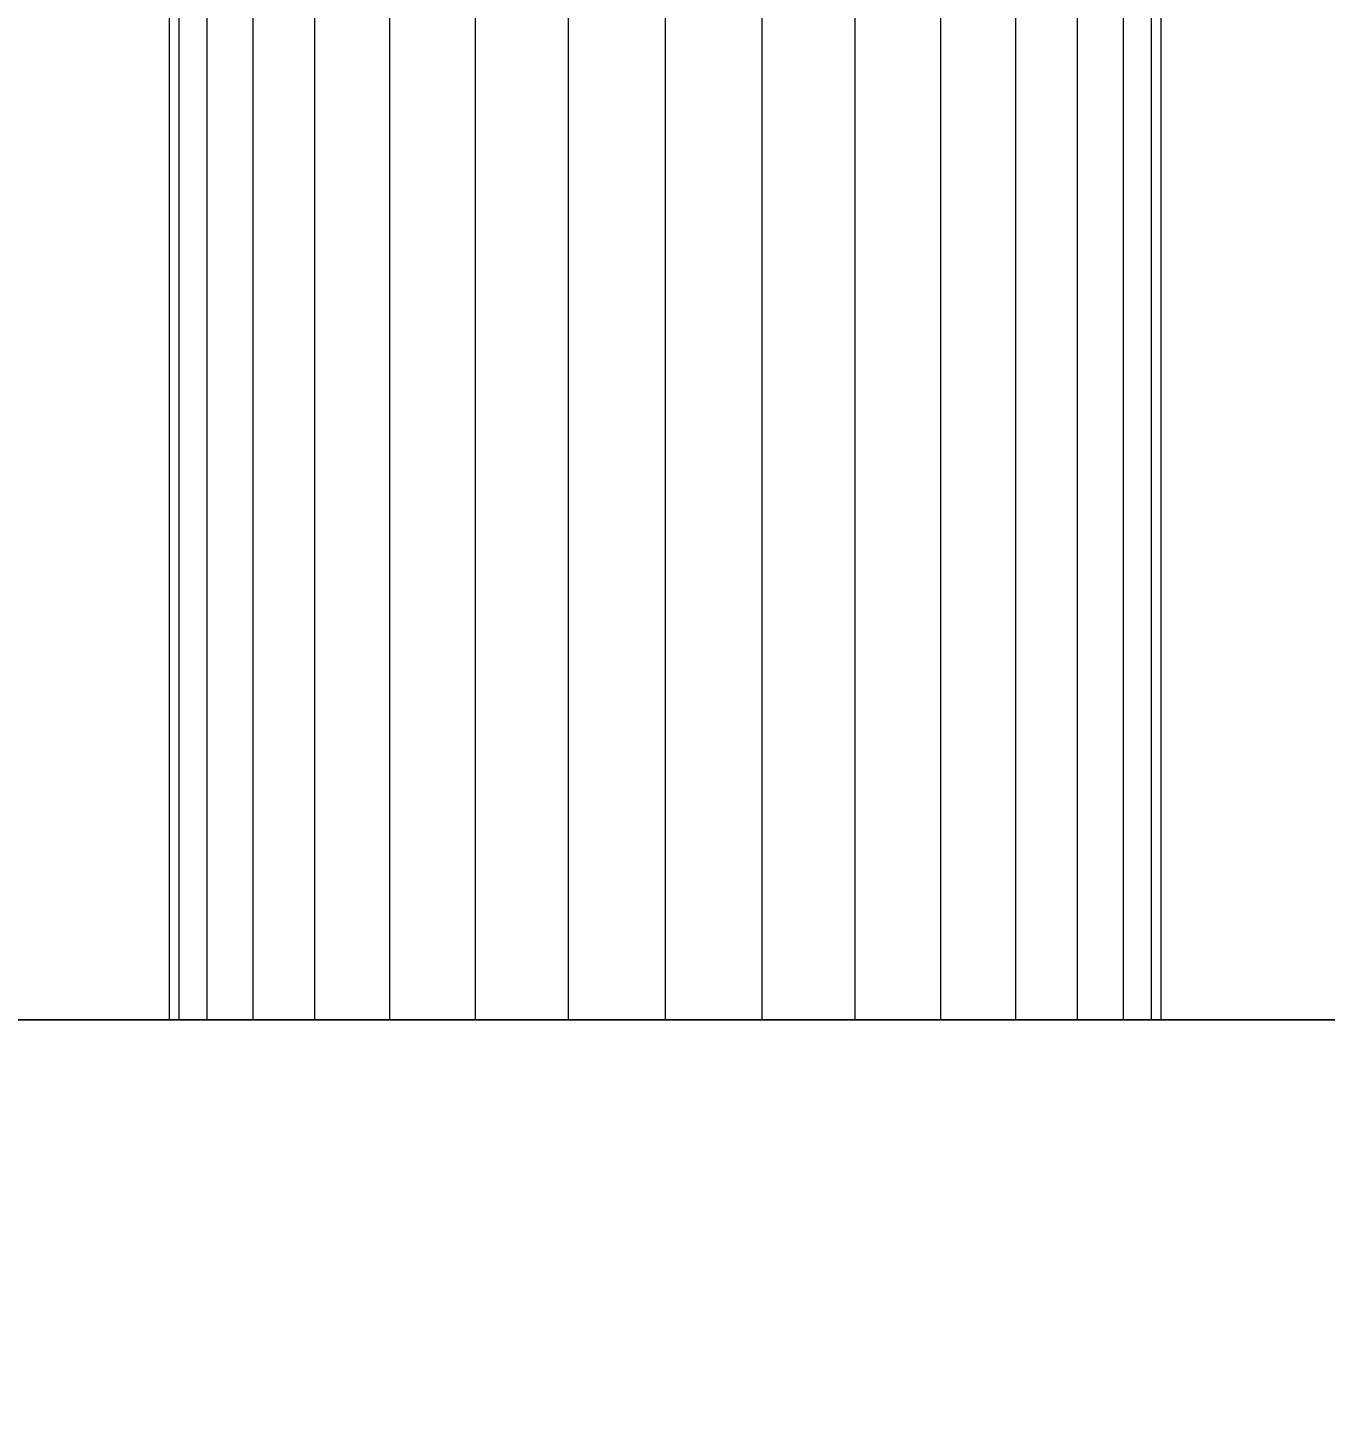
# Model space of a CAD drawing. Header units: millimetres. Extents: x -21672 to 8019, y 3751 to 17279.
# Drawn here: x -13165 to -13113.2, y 14411.1 to 14466.3 of the extents above; entities that cross this region are included whole.
import ezdxf

# ---------------------------------------------------------------- set-up
doc = ezdxf.new("R2010")
doc.units = ezdxf.units.MM
for name, color, linetype, lineweight in [('A-ANNO-DIMS', 211, 'Continuous', 9), ('A-ANNO-DIMS-50', 211, 'Continuous', 9), ('A-GENM', 13, 'Continuous', 18)]:
    doc.layers.add(name, color=color, linetype=linetype, lineweight=lineweight)
doc.styles.add('Arial', font='arial.ttf', dxfattribs={"height": 125})
doc.dimstyles.new('Diagonal_-_2_5mm_Arial', dxfattribs={"dimscale": 304.8, "dimtxt": 127.532425, "dimasz": 0.492126, "dimexe": 0.393701, "dimexo": 0.246063, "dimgap": 0.287073, "dimtad": 1, "dimdec": 0, "dimzin": 0, "dimdsep": 46, "dimtxsty": 'Arial', "dimblk1": 'OBLIQUE', "dimblk2": 'OBLIQUE', "dimsah": 1, "dimcen": 0.09, "dimdle": 0.393701, "dimazin": 0, "dimtfac": 1, "dimtdec": 4, "dimtix": 1, "dimtmove": 0, "dimatfit": 3, "dimfxl": 1, "dimtvp": 1, "dimtolj": 1, "dimtzin": 0, "dimarcsym": 2})

# ---------------------------------------------------------------- blocks, each defined once
blk = doc.blocks.new('Nevera de autoservicio single - Nevera de autoservicio single-466915-Level 2')
at = {"layer": 'A-GENM'}
for p, q in [((454.753, 1307.979), (454.753, -1108.896)), ((454.753, -1108.896), (454.753, 1307.979)), ((454.753, -1108.896), (454.753, 1307.979)), ((454.753, -1108.896), (454.753, 1307.979)), ((454.753, -1028.381), (454.753, 977.961)), ((454.753, -462.489), (454.753, -411.045)), ((454.753, -442.704), (255.92, -442.704)), ((454.753, -442.704), (255.92, -442.704)), ((454.753, -442.704), (255.92, -442.704)), ((454.753, -442.704), (255.92, -442.704)), ((454.753, -442.704), (255.92, -442.704)), ((454.753, -442.704), (255.92, -442.704)), ((454.753, -442.704), (255.92, -442.704)), ((454.753, -442.704), (255.92, -442.704)), ((454.753, -442.704), (255.92, -442.704)), ((454.753, -442.704), (255.92, -442.704)), ((454.753, -442.704), (255.92, -442.704)), ((454.753, -442.704), (255.92, -442.704)), ((454.753, -443.052), (454.753, -442.704)), ((454.753, -442.704), (454.753, -443.083)), ((454.753, -443.083), (454.753, -442.704)), ((454.753, -442.704), (454.753, -443.083)), ((454.753, -443.083), (454.753, -442.704)), ((454.753, -442.704), (454.753, -443.083)), ((454.753, -443.083), (454.753, -442.704)), ((454.753, -442.704), (454.753, -443.083)), ((454.753, -443.083), (454.753, -442.704)), ((454.753, -442.704), (454.753, -443.083)), ((454.753, -442.893), (454.753, -442.704)), ((454.753, -442.704), (454.753, -443.083)), ((454.753, -443.083), (454.753, -442.704)), ((454.753, -442.704), (454.753, -443.052)), ((454.753, -442.893), (454.753, -442.704)), ((454.753, -443.083), (454.753, -442.704)), ((454.753, -443.083), (454.753, -442.704)), ((454.753, -443.083), (454.753, -442.704)), ((454.753, -442.704), (454.753, -443.083)), ((454.753, -442.704), (454.753, -443.083)), ((454.753, -443.083), (454.753, -442.704)), ((454.753, -442.704), (454.753, -443.083)), ((454.753, -443.083), (454.753, -442.704)), ((454.753, -442.704), (454.753, -443.083)), ((454.753, -443.083), (255.92, -443.083)), ((454.753, -443.083), (255.92, -443.083)), ((454.753, -443.083), (255.92, -443.083)), ((454.753, -443.083), (255.92, -443.083)), ((454.753, -443.083), (255.92, -443.083)), ((454.753, -443.083), (255.92, -443.083)), ((454.753, -443.083), (255.92, -443.083)), ((454.753, -443.083), (255.92, -443.083)), ((454.753, -443.083), (255.92, -443.083)), ((454.753, -443.083), (255.92, -443.083)), ((454.753, -443.083), (255.92, -443.083)), ((454.753, -443.083), (255.92, -443.083)), ((454.753, -443.083), (255.92, -443.083)), ((454.753, -443.083), (255.92, -443.083)), ((454.753, -443.083), (255.92, -443.083)), ((454.753, -443.083), (255.92, -443.083)), ((454.753, -443.083), (255.92, -443.083)), ((454.753, -443.083), (255.92, -443.083)), ((454.753, -443.083), (255.92, -443.083)), ((454.753, -443.083), (255.92, -443.083)), ((454.753, -443.083), (255.92, -443.083)), ((454.753, -443.083), (255.92, -443.083)), ((454.753, -443.083), (255.92, -443.083)), ((454.753, -443.083), (255.92, -443.083)), ((454.753, -442.893), (454.753, -443.083)), ((454.753, -443.083), (454.753, -442.893)), ((454.753, -443.083), (454.753, -443.052)), ((454.753, -443.052), (454.753, -443.083)), ((454.753, -444.209), (454.753, -443.083)), ((454.753, -443.083), (454.753, -444.209)), ((454.753, -444.209), (454.753, -443.083)), ((454.753, -443.083), (454.753, -444.209)), ((454.753, -444.209), (454.753, -443.083)), ((454.753, -443.083), (454.753, -444.209)), ((454.753, -444.209), (454.753, -443.083)), ((454.753, -443.083), (454.753, -444.209)), ((454.753, -444.209), (454.753, -443.083)), ((454.753, -443.083), (454.753, -444.209)), ((454.753, -444.209), (454.753, -443.083)), ((454.753, -443.083), (454.753, -444.209)), ((454.753, -444.209), (454.753, -443.083)), ((454.753, -444.209), (454.753, -443.083)), ((454.753, -444.209), (454.753, -443.083)), ((454.753, -444.209), (454.753, -443.083)), ((454.753, -444.209), (454.753, -443.083)), ((454.753, -444.209), (454.753, -443.083)), ((454.753, -444.209), (454.753, -443.083)), ((454.753, -444.209), (454.753, -443.083)), ((454.753, -444.209), (454.753, -443.083)), ((454.753, -444.209), (454.753, -443.083)), ((454.753, -444.209), (454.753, -443.083)), ((454.753, -444.209), (454.753, -443.083)), ((454.753, -444.209), (255.92, -444.209)), ((454.753, -444.209), (255.92, -444.209)), ((454.753, -444.209), (255.92, -444.209)), ((454.753, -444.209), (255.92, -444.209)), ((454.753, -444.209), (255.92, -444.209)), ((454.753, -444.209), (255.92, -444.209)), ((454.753, -444.209), (255.92, -444.209)), ((454.753, -444.209), (255.92, -444.209)), ((454.753, -444.209), (255.92, -444.209)), ((454.753, -444.209), (255.92, -444.209)), ((454.753, -444.209), (255.92, -444.209)), ((454.753, -444.209), (255.92, -444.209)), ((454.753, -444.209), (255.92, -444.209)), ((454.753, -444.209), (255.92, -444.209)), ((454.753, -444.209), (255.92, -444.209)), ((454.753, -444.209), (255.92, -444.209)), ((454.753, -444.209), (255.92, -444.209)), ((454.753, -444.209), (255.92, -444.209)), ((454.753, -444.209), (255.92, -444.209)), ((454.753, -444.209), (255.92, -444.209)), ((454.753, -444.209), (255.92, -444.209)), ((454.753, -444.209), (255.92, -444.209)), ((454.753, -444.209), (255.92, -444.209)), ((454.753, -444.209), (255.92, -444.209)), ((454.753, -446.038), (454.753, -444.209)), ((454.753, -444.209), (454.753, -446.038)), ((454.753, -446.038), (454.753, -444.209)), ((454.753, -444.209), (454.753, -446.038)), ((454.753, -446.038), (454.753, -444.209)), ((454.753, -444.209), (454.753, -446.038)), ((454.753, -446.038), (454.753, -444.209)), ((454.753, -444.209), (454.753, -446.038)), ((454.753, -446.038), (454.753, -444.209)), ((454.753, -444.209), (454.753, -446.038)), ((454.753, -446.038), (454.753, -444.209)), ((454.753, -444.209), (454.753, -446.038)), ((454.753, -446.038), (454.753, -444.209)), ((454.753, -446.038), (454.753, -444.209)), ((454.753, -446.038), (454.753, -444.209)), ((454.753, -446.038), (454.753, -444.209)), ((454.753, -446.038), (454.753, -444.209)), ((454.753, -446.038), (454.753, -444.209)), ((454.753, -446.038), (454.753, -444.209)), ((454.753, -446.038), (454.753, -444.209)), ((454.753, -446.038), (454.753, -444.209)), ((454.753, -446.038), (454.753, -444.209)), ((454.753, -446.038), (454.753, -444.209)), ((454.753, -446.038), (454.753, -444.209)), ((454.753, -446.038), (255.92, -446.038)), ((454.753, -446.038), (255.92, -446.038)), ((454.753, -446.038), (255.92, -446.038)), ((454.753, -446.038), (255.92, -446.038)), ((454.753, -446.038), (255.92, -446.038)), ((454.753, -446.038), (255.92, -446.038)), ((454.753, -446.038), (255.92, -446.038)), ((454.753, -446.038), (255.92, -446.038)), ((454.753, -446.038), (255.92, -446.038)), ((454.753, -446.038), (255.92, -446.038)), ((454.753, -446.038), (255.92, -446.038)), ((454.753, -446.038), (255.92, -446.038)), ((454.753, -446.038), (255.92, -446.038)), ((454.753, -446.038), (255.92, -446.038)), ((454.753, -446.038), (255.92, -446.038)), ((454.753, -446.038), (255.92, -446.038)), ((454.753, -446.038), (255.92, -446.038)), ((454.753, -446.038), (255.92, -446.038)), ((454.753, -446.038), (255.92, -446.038)), ((454.753, -446.038), (255.92, -446.038)), ((454.753, -446.038), (255.92, -446.038)), ((454.753, -446.038), (255.92, -446.038)), ((454.753, -446.038), (255.92, -446.038)), ((454.753, -446.038), (255.92, -446.038)), ((454.753, -448.499), (454.753, -446.038)), ((454.753, -446.038), (454.753, -448.499)), ((454.753, -448.499), (454.753, -446.038)), ((454.753, -446.038), (454.753, -448.499)), ((454.753, -448.499), (454.753, -446.038)), ((454.753, -446.038), (454.753, -448.499)), ((454.753, -448.499), (454.753, -446.038)), ((454.753, -446.038), (454.753, -448.499)), ((454.753, -448.499), (454.753, -446.038)), ((454.753, -446.038), (454.753, -448.499)), ((454.753, -448.499), (454.753, -446.038)), ((454.753, -446.038), (454.753, -448.499)), ((454.753, -448.499), (454.753, -446.038)), ((454.753, -448.499), (454.753, -446.038)), ((454.753, -448.499), (454.753, -446.038)), ((454.753, -448.499), (454.753, -446.038)), ((454.753, -448.499), (454.753, -446.038)), ((454.753, -448.499), (454.753, -446.038)), ((454.753, -448.499), (454.753, -446.038)), ((454.753, -448.499), (454.753, -446.038)), ((454.753, -448.499), (454.753, -446.038)), ((454.753, -448.499), (454.753, -446.038)), ((454.753, -448.499), (454.753, -446.038)), ((454.753, -448.499), (454.753, -446.038)), ((454.753, -448.499), (255.92, -448.499)), ((454.753, -448.499), (255.92, -448.499)), ((454.753, -448.499), (255.92, -448.499)), ((454.753, -448.499), (255.92, -448.499)), ((454.753, -448.499), (255.92, -448.499)), ((454.753, -448.499), (255.92, -448.499)), ((454.753, -448.499), (255.92, -448.499)), ((454.753, -448.499), (255.92, -448.499)), ((454.753, -448.499), (255.92, -448.499)), ((454.753, -448.499), (255.92, -448.499)), ((454.753, -448.499), (255.92, -448.499)), ((454.753, -448.499), (255.92, -448.499)), ((454.753, -448.499), (255.92, -448.499)), ((454.753, -448.499), (255.92, -448.499)), ((454.753, -448.499), (255.92, -448.499)), ((454.753, -448.499), (255.92, -448.499)), ((454.753, -448.499), (255.92, -448.499)), ((454.753, -448.499), (255.92, -448.499)), ((454.753, -448.499), (255.92, -448.499)), ((454.753, -448.499), (255.92, -448.499)), ((454.753, -448.499), (255.92, -448.499)), ((454.753, -448.499), (255.92, -448.499)), ((454.753, -448.499), (255.92, -448.499)), ((454.753, -448.499), (255.92, -448.499)), ((454.753, -451.497), (454.753, -448.499)), ((454.753, -448.499), (454.753, -451.497)), ((454.753, -451.497), (454.753, -448.499)), ((454.753, -448.499), (454.753, -451.497)), ((454.753, -451.497), (454.753, -448.499)), ((454.753, -448.499), (454.753, -451.497)), ((454.753, -451.497), (454.753, -448.499)), ((454.753, -448.499), (454.753, -451.497)), ((454.753, -451.497), (454.753, -448.499)), ((454.753, -448.499), (454.753, -451.497)), ((454.753, -451.497), (454.753, -448.499)), ((454.753, -448.499), (454.753, -451.497)), ((454.753, -451.497), (454.753, -448.499)), ((454.753, -451.497), (454.753, -448.499)), ((454.753, -451.497), (454.753, -448.499)), ((454.753, -451.497), (454.753, -448.499)), ((454.753, -451.497), (454.753, -448.499)), ((454.753, -451.497), (454.753, -448.499)), ((454.753, -451.497), (454.753, -448.499)), ((454.753, -451.497), (454.753, -448.499)), ((454.753, -451.497), (454.753, -448.499)), ((454.753, -451.497), (454.753, -448.499)), ((454.753, -451.497), (454.753, -448.499)), ((454.753, -451.497), (454.753, -448.499)), ((454.753, -451.497), (255.92, -451.497)), ((454.753, -451.497), (255.92, -451.497)), ((454.753, -451.497), (255.92, -451.497)), ((454.753, -451.497), (255.92, -451.497)), ((454.753, -451.497), (255.92, -451.497)), ((454.753, -451.497), (255.92, -451.497)), ((454.753, -451.497), (255.92, -451.497)), ((454.753, -451.497), (255.92, -451.497)), ((454.753, -451.497), (255.92, -451.497)), ((454.753, -451.497), (255.92, -451.497)), ((454.753, -451.497), (255.92, -451.497)), ((454.753, -451.497), (255.92, -451.497)), ((454.753, -451.497), (255.92, -451.497)), ((454.753, -451.497), (255.92, -451.497)), ((454.753, -451.497), (255.92, -451.497)), ((454.753, -451.497), (255.92, -451.497)), ((454.753, -451.497), (255.92, -451.497)), ((454.753, -451.497), (255.92, -451.497)), ((454.753, -451.497), (255.92, -451.497)), ((454.753, -451.497), (255.92, -451.497)), ((454.753, -451.497), (255.92, -451.497)), ((454.753, -451.497), (255.92, -451.497)), ((454.753, -451.497), (255.92, -451.497)), ((454.753, -451.497), (255.92, -451.497)), ((454.753, -454.918), (454.753, -451.497)), ((454.753, -451.497), (454.753, -454.918)), ((454.753, -454.918), (454.753, -451.497)), ((454.753, -451.497), (454.753, -454.918)), ((454.753, -454.918), (454.753, -451.497)), ((454.753, -451.497), (454.753, -454.918)), ((454.753, -454.918), (454.753, -451.497)), ((454.753, -451.497), (454.753, -454.918)), ((454.753, -454.918), (454.753, -451.497)), ((454.753, -451.497), (454.753, -454.918)), ((454.753, -454.918), (454.753, -451.497)), ((454.753, -451.497), (454.753, -454.918)), ((454.753, -454.918), (454.753, -451.497)), ((454.753, -454.918), (454.753, -451.497)), ((454.753, -454.918), (454.753, -451.497)), ((454.753, -454.918), (454.753, -451.497)), ((454.753, -454.918), (454.753, -451.497)), ((454.753, -454.918), (454.753, -451.497)), ((454.753, -454.918), (454.753, -451.497)), ((454.753, -454.918), (454.753, -451.497)), ((454.753, -454.918), (454.753, -451.497)), ((454.753, -454.918), (454.753, -451.497)), ((454.753, -454.918), (454.753, -451.497)), ((454.753, -454.918), (454.753, -451.497)), ((454.753, -454.918), (255.92, -454.918)), ((454.753, -454.918), (255.92, -454.918)), ((454.753, -454.918), (255.92, -454.918)), ((454.753, -454.918), (255.92, -454.918)), ((454.753, -454.918), (255.92, -454.918)), ((454.753, -454.918), (255.92, -454.918)), ((454.753, -454.918), (255.92, -454.918)), ((454.753, -454.918), (255.92, -454.918)), ((454.753, -454.918), (255.92, -454.918)), ((454.753, -454.918), (255.92, -454.918)), ((454.753, -454.918), (255.92, -454.918)), ((454.753, -454.918), (255.92, -454.918)), ((454.753, -454.918), (255.92, -454.918)), ((454.753, -454.918), (255.92, -454.918)), ((454.753, -454.918), (255.92, -454.918)), ((454.753, -454.918), (255.92, -454.918)), ((454.753, -454.918), (255.92, -454.918)), ((454.753, -454.918), (255.92, -454.918)), ((454.753, -454.918), (255.92, -454.918)), ((454.753, -454.918), (255.92, -454.918)), ((454.753, -454.918), (255.92, -454.918)), ((454.753, -454.918), (255.92, -454.918)), ((454.753, -454.918), (255.92, -454.918)), ((454.753, -454.918), (255.92, -454.918)), ((454.753, -458.63), (454.753, -454.918)), ((454.753, -454.918), (454.753, -458.63)), ((454.753, -458.63), (454.753, -454.918)), ((454.753, -454.918), (454.753, -458.63)), ((454.753, -458.63), (454.753, -454.918)), ((454.753, -454.918), (454.753, -458.63)), ((454.753, -458.63), (454.753, -454.918)), ((454.753, -454.918), (454.753, -458.63)), ((454.753, -458.63), (454.753, -454.918)), ((454.753, -454.918), (454.753, -458.63)), ((454.753, -458.63), (454.753, -454.918)), ((454.753, -454.918), (454.753, -458.63)), ((454.753, -458.63), (454.753, -454.918)), ((454.753, -458.63), (454.753, -454.918)), ((454.753, -458.63), (454.753, -454.918)), ((454.753, -458.63), (454.753, -454.918)), ((454.753, -458.63), (454.753, -454.918)), ((454.753, -458.63), (454.753, -454.918)), ((454.753, -458.63), (454.753, -454.918)), ((454.753, -458.63), (454.753, -454.918)), ((454.753, -458.63), (454.753, -454.918)), ((454.753, -458.63), (454.753, -454.918)), ((454.753, -458.63), (454.753, -454.918)), ((454.753, -458.63), (454.753, -454.918)), ((454.753, -458.63), (255.92, -458.63)), ((454.753, -458.63), (255.92, -458.63)), ((454.753, -458.63), (255.92, -458.63)), ((454.753, -458.63), (255.92, -458.63)), ((454.753, -458.63), (255.92, -458.63)), ((454.753, -458.63), (255.92, -458.63)), ((454.753, -458.63), (255.92, -458.63)), ((454.753, -458.63), (255.92, -458.63)), ((454.753, -458.63), (255.92, -458.63)), ((454.753, -458.63), (255.92, -458.63)), ((454.753, -458.63), (255.92, -458.63)), ((454.753, -458.63), (255.92, -458.63)), ((454.753, -458.63), (255.92, -458.63)), ((454.753, -458.63), (255.92, -458.63)), ((454.753, -458.63), (255.92, -458.63)), ((454.753, -458.63), (255.92, -458.63)), ((454.753, -458.63), (255.92, -458.63)), ((454.753, -458.63), (255.92, -458.63)), ((454.753, -458.63), (255.92, -458.63)), ((454.753, -458.63), (255.92, -458.63)), ((454.753, -458.63), (255.92, -458.63)), ((454.753, -458.63), (255.92, -458.63)), ((454.753, -458.63), (255.92, -458.63)), ((454.753, -458.63), (255.92, -458.63)), ((454.753, -462.489), (454.753, -458.63)), ((454.753, -458.63), (454.753, -462.489)), ((454.753, -462.489), (454.753, -458.63)), ((454.753, -458.63), (454.753, -462.489)), ((454.753, -462.489), (454.753, -458.63)), ((454.753, -458.63), (454.753, -462.489)), ((454.753, -462.489), (454.753, -458.63)), ((454.753, -458.63), (454.753, -462.489)), ((454.753, -462.489), (454.753, -458.63)), ((454.753, -458.63), (454.753, -462.489)), ((454.753, -462.489), (454.753, -458.63)), ((454.753, -458.63), (454.753, -462.489)), ((454.753, -462.489), (454.753, -458.63)), ((454.753, -462.489), (454.753, -458.63)), ((454.753, -462.489), (454.753, -458.63)), ((454.753, -462.489), (454.753, -458.63)), ((454.753, -462.489), (454.753, -458.63)), ((454.753, -462.489), (454.753, -458.63)), ((454.753, -462.489), (454.753, -458.63)), ((454.753, -462.489), (454.753, -458.63)), ((454.753, -462.489), (454.753, -458.63)), ((454.753, -462.489), (454.753, -458.63)), ((454.753, -462.489), (454.753, -458.63)), ((454.753, -462.489), (454.753, -458.63)), ((454.753, -462.489), (255.92, -462.489)), ((454.753, -462.489), (255.92, -462.489)), ((454.753, -462.489), (255.92, -462.489)), ((454.753, -462.489), (255.92, -462.489)), ((454.753, -462.489), (255.92, -462.489)), ((454.753, -462.489), (255.92, -462.489)), ((454.753, -462.489), (255.92, -462.489)), ((454.753, -462.489), (255.92, -462.489)), ((454.753, -462.489), (255.92, -462.489)), ((454.753, -462.489), (255.92, -462.489)), ((454.753, -462.489), (255.92, -462.489)), ((454.753, -462.489), (255.92, -462.489)), ((454.753, -462.489), (255.92, -462.489)), ((454.753, -462.489), (255.92, -462.489)), ((454.753, -462.489), (255.92, -462.489)), ((454.753, -462.489), (255.92, -462.489)), ((454.753, -462.489), (255.92, -462.489)), ((454.753, -462.489), (255.92, -462.489)), ((454.753, -462.489), (255.92, -462.489)), ((454.753, -462.489), (255.92, -462.489)), ((454.753, -462.489), (255.92, -462.489)), ((454.753, -462.489), (255.92, -462.489)), ((454.753, -462.489), (255.92, -462.489)), ((454.753, -462.489), (255.92, -462.489)), ((454.753, -466.35), (454.753, -462.489)), ((454.753, -462.489), (454.753, -466.35)), ((454.753, -466.35), (454.753, -462.489)), ((454.753, -462.489), (454.753, -466.35)), ((454.753, -466.35), (454.753, -462.489)), ((454.753, -462.489), (454.753, -466.35)), ((454.753, -466.35), (454.753, -462.489)), ((454.753, -462.489), (454.753, -466.35)), ((454.753, -466.35), (454.753, -462.489)), ((454.753, -462.489), (454.753, -466.35)), ((454.753, -466.35), (454.753, -462.489)), ((454.753, -462.489), (454.753, -466.35)), ((454.753, -513.934), (454.753, -462.489)), ((454.753, -462.489), (454.753, -466.35)), ((454.753, -462.489), (454.753, -466.35)), ((454.753, -462.489), (454.753, -466.35)), ((454.753, -462.489), (454.753, -466.35)), ((454.753, -466.35), (454.753, -462.489)), ((454.753, -466.35), (454.753, -462.489)), ((454.753, -462.489), (454.753, -466.35)), ((454.753, -466.35), (454.753, -462.489)), ((454.753, -462.489), (454.753, -466.35)), ((454.753, -462.489), (454.753, -466.35)), ((454.753, -462.489), (454.753, -466.35)), ((454.753, -462.489), (454.753, -466.35)), ((454.753, -466.35), (255.92, -466.35)), ((454.753, -466.35), (255.92, -466.35)), ((454.753, -466.35), (255.92, -466.35)), ((454.753, -466.35), (255.92, -466.35)), ((454.753, -466.35), (255.92, -466.35)), ((454.753, -466.35), (255.92, -466.35)), ((454.753, -466.35), (255.92, -466.35)), ((454.753, -466.35), (255.92, -466.35)), ((454.753, -466.35), (255.92, -466.35)), ((454.753, -466.35), (255.92, -466.35)), ((454.753, -466.35), (255.92, -466.35)), ((454.753, -466.35), (255.92, -466.35)), ((454.753, -466.35), (255.92, -466.35)), ((454.753, -466.35), (255.92, -466.35)), ((454.753, -466.35), (255.92, -466.35)), ((454.753, -466.35), (255.92, -466.35)), ((454.753, -466.35), (255.92, -466.35)), ((454.753, -466.35), (255.92, -466.35)), ((454.753, -466.35), (255.92, -466.35)), ((454.753, -466.35), (255.92, -466.35)), ((454.753, -466.35), (255.92, -466.35)), ((454.753, -466.35), (255.92, -466.35)), ((454.753, -466.35), (255.92, -466.35)), ((454.753, -466.35), (255.92, -466.35)), ((454.753, -470.062), (454.753, -466.35)), ((454.753, -466.35), (454.753, -470.062)), ((454.753, -470.062), (454.753, -466.35)), ((454.753, -466.35), (454.753, -470.062)), ((454.753, -470.062), (454.753, -466.35)), ((454.753, -466.35), (454.753, -470.062)), ((454.753, -470.062), (454.753, -466.35)), ((454.753, -466.35), (454.753, -470.062)), ((454.753, -470.062), (454.753, -466.35)), ((454.753, -466.35), (454.753, -470.062)), ((454.753, -470.062), (454.753, -466.35)), ((454.753, -466.35), (454.753, -470.062)), ((454.753, -466.35), (454.753, -470.062)), ((454.753, -466.35), (454.753, -470.062)), ((454.753, -466.35), (454.753, -470.062)), ((454.753, -466.35), (454.753, -470.062)), ((454.753, -466.35), (454.753, -470.062)), ((454.753, -466.35), (454.753, -470.062)), ((454.753, -470.062), (454.753, -466.35)), ((454.753, -466.35), (454.753, -470.062)), ((454.753, -466.35), (454.753, -470.062)), ((454.753, -466.35), (454.753, -470.062)), ((454.753, -466.35), (454.753, -470.062)), ((454.753, -466.35), (454.753, -470.062)), ((454.753, -470.062), (255.92, -470.062)), ((454.753, -470.062), (255.92, -470.062)), ((454.753, -470.062), (255.92, -470.062)), ((454.753, -470.062), (255.92, -470.062)), ((454.753, -470.062), (255.92, -470.062)), ((454.753, -470.062), (255.92, -470.062)), ((454.753, -470.062), (255.92, -470.062)), ((454.753, -470.062), (255.92, -470.062)), ((454.753, -470.062), (255.92, -470.062)), ((454.753, -470.062), (255.92, -470.062)), ((454.753, -470.062), (255.92, -470.062)), ((454.753, -470.062), (255.92, -470.062)), ((454.753, -470.062), (255.92, -470.062)), ((454.753, -470.062), (255.92, -470.062)), ((454.753, -470.062), (255.92, -470.062)), ((454.753, -470.062), (255.92, -470.062)), ((454.753, -470.062), (255.92, -470.062)), ((454.753, -470.062), (255.92, -470.062)), ((454.753, -470.062), (255.92, -470.062)), ((454.753, -470.062), (255.92, -470.062)), ((454.753, -470.062), (255.92, -470.062)), ((454.753, -470.062), (255.92, -470.062)), ((454.753, -470.062), (255.92, -470.062)), ((454.753, -470.062), (255.92, -470.062)), ((454.753, -473.482), (454.753, -470.062)), ((454.753, -470.062), (454.753, -473.482)), ((454.753, -473.482), (454.753, -470.062)), ((454.753, -470.062), (454.753, -473.482)), ((454.753, -473.482), (454.753, -470.062)), ((454.753, -470.062), (454.753, -473.482)), ((454.753, -473.482), (454.753, -470.062)), ((454.753, -470.062), (454.753, -473.482)), ((454.753, -473.482), (454.753, -470.062)), ((454.753, -470.062), (454.753, -473.482)), ((454.753, -473.482), (454.753, -470.062)), ((454.753, -470.062), (454.753, -473.482)), ((454.753, -470.062), (454.753, -473.482)), ((454.753, -470.062), (454.753, -473.482)), ((454.753, -470.062), (454.753, -473.482)), ((454.753, -470.062), (454.753, -473.482)), ((454.753, -470.062), (454.753, -473.482)), ((454.753, -470.062), (454.753, -473.482)), ((454.753, -473.482), (454.753, -470.062)), ((454.753, -470.062), (454.753, -473.482)), ((454.753, -470.062), (454.753, -473.482)), ((454.753, -470.062), (454.753, -473.482)), ((454.753, -470.062), (454.753, -473.482)), ((454.753, -470.062), (454.753, -473.482)), ((454.753, -473.482), (255.92, -473.482)), ((454.753, -473.482), (255.92, -473.482)), ((454.753, -473.482), (255.92, -473.482)), ((454.753, -473.482), (255.92, -473.482)), ((454.753, -473.482), (255.92, -473.482)), ((454.753, -473.482), (255.92, -473.482)), ((454.753, -473.482), (255.92, -473.482)), ((454.753, -473.482), (255.92, -473.482)), ((454.753, -473.482), (255.92, -473.482)), ((454.753, -473.482), (255.92, -473.482)), ((454.753, -473.482), (255.92, -473.482)), ((454.753, -473.482), (255.92, -473.482)), ((454.753, -473.482), (255.92, -473.482)), ((454.753, -473.482), (255.92, -473.482)), ((454.753, -473.482), (255.92, -473.482)), ((454.753, -473.482), (255.92, -473.482)), ((454.753, -473.482), (255.92, -473.482)), ((454.753, -473.482), (255.92, -473.482)), ((454.753, -473.482), (255.92, -473.482)), ((454.753, -473.482), (255.92, -473.482)), ((454.753, -473.482), (255.92, -473.482)), ((454.753, -473.482), (255.92, -473.482)), ((454.753, -473.482), (255.92, -473.482)), ((454.753, -473.482), (255.92, -473.482)), ((454.753, -476.481), (454.753, -473.482)), ((454.753, -473.482), (454.753, -476.481)), ((454.753, -476.481), (454.753, -473.482)), ((454.753, -473.482), (454.753, -476.481)), ((454.753, -476.481), (454.753, -473.482)), ((454.753, -473.482), (454.753, -476.481)), ((454.753, -476.481), (454.753, -473.482)), ((454.753, -473.482), (454.753, -476.481)), ((454.753, -476.481), (454.753, -473.482)), ((454.753, -473.482), (454.753, -476.481)), ((454.753, -476.481), (454.753, -473.482)), ((454.753, -473.482), (454.753, -476.481)), ((454.753, -473.482), (454.753, -476.481)), ((454.753, -473.482), (454.753, -476.481)), ((454.753, -473.482), (454.753, -476.481)), ((454.753, -473.482), (454.753, -476.481)), ((454.753, -473.482), (454.753, -476.481)), ((454.753, -473.482), (454.753, -476.481)), ((454.753, -476.481), (454.753, -473.482)), ((454.753, -473.482), (454.753, -476.481)), ((454.753, -473.482), (454.753, -476.481)), ((454.753, -473.482), (454.753, -476.481)), ((454.753, -473.482), (454.753, -476.481)), ((454.753, -473.482), (454.753, -476.481)), ((454.753, -476.481), (255.92, -476.481)), ((454.753, -476.481), (255.92, -476.481)), ((454.753, -476.481), (255.92, -476.481)), ((454.753, -476.481), (255.92, -476.481)), ((454.753, -476.481), (255.92, -476.481)), ((454.753, -476.481), (255.92, -476.481)), ((454.753, -476.481), (255.92, -476.481)), ((454.753, -476.481), (255.92, -476.481)), ((454.753, -476.481), (255.92, -476.481)), ((454.753, -476.481), (255.92, -476.481)), ((454.753, -476.481), (255.92, -476.481)), ((454.753, -476.481), (255.92, -476.481)), ((454.753, -476.481), (255.92, -476.481)), ((454.753, -476.481), (255.92, -476.481)), ((454.753, -476.481), (255.92, -476.481)), ((454.753, -476.481), (255.92, -476.481)), ((454.753, -476.481), (255.92, -476.481)), ((454.753, -476.481), (255.92, -476.481)), ((454.753, -476.481), (255.92, -476.481)), ((454.753, -476.481), (255.92, -476.481)), ((454.753, -476.481), (255.92, -476.481)), ((454.753, -476.481), (255.92, -476.481)), ((454.753, -476.481), (255.92, -476.481)), ((454.753, -476.481), (255.92, -476.481)), ((454.753, -478.941), (454.753, -476.481)), ((454.753, -476.481), (454.753, -478.941)), ((454.753, -478.941), (454.753, -476.481)), ((454.753, -476.481), (454.753, -478.941)), ((454.753, -478.941), (454.753, -476.481)), ((454.753, -476.481), (454.753, -478.941)), ((454.753, -478.941), (454.753, -476.481)), ((454.753, -476.481), (454.753, -478.941)), ((454.753, -478.941), (454.753, -476.481)), ((454.753, -476.481), (454.753, -478.941)), ((454.753, -478.941), (454.753, -476.481)), ((454.753, -476.481), (454.753, -478.941)), ((454.753, -476.481), (454.753, -478.941)), ((454.753, -476.481), (454.753, -478.941)), ((454.753, -476.481), (454.753, -478.941)), ((454.753, -476.481), (454.753, -478.941)), ((454.753, -476.481), (454.753, -478.941)), ((454.753, -476.481), (454.753, -478.941)), ((454.753, -476.481), (454.753, -478.941)), ((454.753, -476.481), (454.753, -478.941)), ((454.753, -476.481), (454.753, -478.941)), ((454.753, -476.481), (454.753, -478.941)), ((454.753, -476.481), (454.753, -478.941)), ((454.753, -476.481), (454.753, -478.941)), ((454.753, -478.941), (255.92, -478.941)), ((454.753, -478.941), (255.92, -478.941)), ((454.753, -478.941), (255.92, -478.941)), ((454.753, -478.941), (255.92, -478.941)), ((454.753, -478.941), (255.92, -478.941)), ((454.753, -478.941), (255.92, -478.941)), ((454.753, -478.941), (255.92, -478.941)), ((454.753, -478.941), (255.92, -478.941)), ((454.753, -478.941), (255.92, -478.941)), ((454.753, -478.941), (255.92, -478.941)), ((454.753, -478.941), (255.92, -478.941)), ((454.753, -478.941), (255.92, -478.941)), ((454.753, -478.941), (255.92, -478.941)), ((454.753, -478.941), (255.92, -478.941)), ((454.753, -478.941), (255.92, -478.941)), ((454.753, -478.941), (255.92, -478.941)), ((454.753, -478.941), (255.92, -478.941)), ((454.753, -478.941), (255.92, -478.941)), ((454.753, -478.941), (255.92, -478.941)), ((454.753, -478.941), (255.92, -478.941)), ((454.753, -478.941), (255.92, -478.941)), ((454.753, -478.941), (255.92, -478.941)), ((454.753, -478.941), (255.92, -478.941)), ((454.753, -478.941), (255.92, -478.941)), ((454.753, -480.769), (454.753, -478.941)), ((454.753, -478.941), (454.753, -480.769)), ((454.753, -480.769), (454.753, -478.941)), ((454.753, -478.941), (454.753, -480.769)), ((454.753, -480.769), (454.753, -478.941)), ((454.753, -478.941), (454.753, -480.769)), ((454.753, -480.769), (454.753, -478.941)), ((454.753, -478.941), (454.753, -480.769)), ((454.753, -480.769), (454.753, -478.941)), ((454.753, -478.941), (454.753, -480.769)), ((454.753, -480.769), (454.753, -478.941)), ((454.753, -478.941), (454.753, -480.769)), ((454.753, -478.941), (454.753, -480.769)), ((454.753, -478.941), (454.753, -480.769)), ((454.753, -478.941), (454.753, -480.769)), ((454.753, -478.941), (454.753, -480.769)), ((454.753, -478.941), (454.753, -480.769)), ((454.753, -478.941), (454.753, -480.769)), ((454.753, -478.941), (454.753, -480.769)), ((454.753, -478.941), (454.753, -480.769)), ((454.753, -478.941), (454.753, -480.769)), ((454.753, -478.941), (454.753, -480.769)), ((454.753, -478.941), (454.753, -480.769)), ((454.753, -478.941), (454.753, -480.769)), ((454.753, -480.769), (255.92, -480.769)), ((454.753, -480.769), (255.92, -480.769)), ((454.753, -480.769), (255.92, -480.769)), ((454.753, -480.769), (255.92, -480.769)), ((454.753, -480.769), (255.92, -480.769)), ((454.753, -480.769), (255.92, -480.769)), ((454.753, -480.769), (255.92, -480.769)), ((454.753, -480.769), (255.92, -480.769)), ((454.753, -480.769), (255.92, -480.769)), ((454.753, -480.769), (255.92, -480.769)), ((454.753, -480.769), (255.92, -480.769)), ((454.753, -480.769), (255.92, -480.769)), ((454.753, -480.769), (255.92, -480.769)), ((454.753, -480.769), (255.92, -480.769)), ((454.753, -480.769), (255.92, -480.769)), ((454.753, -480.769), (255.92, -480.769)), ((454.753, -480.769), (255.92, -480.769)), ((454.753, -480.769), (255.92, -480.769)), ((454.753, -480.769), (255.92, -480.769)), ((454.753, -480.769), (255.92, -480.769)), ((454.753, -480.769), (255.92, -480.769)), ((454.753, -480.769), (255.92, -480.769)), ((454.753, -480.769), (255.92, -480.769)), ((454.753, -480.769), (255.92, -480.769)), ((454.753, -481.896), (454.753, -480.769)), ((454.753, -480.769), (454.753, -481.896)), ((454.753, -481.896), (454.753, -480.769)), ((454.753, -480.769), (454.753, -481.896)), ((454.753, -481.896), (454.753, -480.769)), ((454.753, -480.769), (454.753, -481.896)), ((454.753, -481.896), (454.753, -480.769)), ((454.753, -480.769), (454.753, -481.896)), ((454.753, -481.896), (454.753, -480.769)), ((454.753, -480.769), (454.753, -481.896)), ((454.753, -481.896), (454.753, -480.769)), ((454.753, -480.769), (454.753, -481.896)), ((454.753, -480.769), (454.753, -481.896)), ((454.753, -480.769), (454.753, -481.896)), ((454.753, -480.769), (454.753, -481.896)), ((454.753, -480.769), (454.753, -481.896)), ((454.753, -480.769), (454.753, -481.896)), ((454.753, -480.769), (454.753, -481.896)), ((454.753, -480.769), (454.753, -481.896)), ((454.753, -480.769), (454.753, -481.896)), ((454.753, -480.769), (454.753, -481.896)), ((454.753, -480.769), (454.753, -481.896)), ((454.753, -480.769), (454.753, -481.896)), ((454.753, -480.769), (454.753, -481.896)), ((454.753, -481.896), (255.92, -481.896)), ((454.753, -481.896), (255.92, -481.896)), ((454.753, -481.896), (255.92, -481.896)), ((454.753, -481.896), (255.92, -481.896)), ((454.753, -481.896), (255.92, -481.896)), ((454.753, -481.896), (255.92, -481.896)), ((454.753, -481.896), (255.92, -481.896)), ((454.753, -481.896), (255.92, -481.896)), ((454.753, -481.896), (255.92, -481.896)), ((454.753, -481.896), (255.92, -481.896)), ((454.753, -481.896), (255.92, -481.896)), ((454.753, -481.896), (255.92, -481.896)), ((454.753, -481.896), (255.92, -481.896)), ((454.753, -481.896), (255.92, -481.896)), ((454.753, -481.896), (255.92, -481.896)), ((454.753, -481.896), (255.92, -481.896)), ((454.753, -481.896), (255.92, -481.896)), ((454.753, -481.896), (255.92, -481.896)), ((454.753, -481.896), (255.92, -481.896)), ((454.753, -481.896), (255.92, -481.896)), ((454.753, -481.896), (255.92, -481.896)), ((454.753, -481.896), (255.92, -481.896)), ((454.753, -481.896), (255.92, -481.896)), ((454.753, -481.896), (255.92, -481.896)), ((454.753, -481.928), (454.753, -481.896)), ((454.753, -481.896), (454.753, -482.276)), ((454.753, -482.276), (454.753, -481.896)), ((454.753, -481.896), (454.753, -482.276)), ((454.753, -482.276), (454.753, -481.896)), ((454.753, -481.896), (454.753, -482.276)), ((454.753, -482.276), (454.753, -481.896)), ((454.753, -481.896), (454.753, -482.276)), ((454.753, -482.276), (454.753, -481.896)), ((454.753, -481.896), (454.753, -482.276)), ((454.753, -482.276), (454.753, -481.896)), ((454.753, -481.896), (454.753, -482.085)), ((454.753, -481.896), (454.753, -482.276)), ((454.753, -481.928), (454.753, -481.896)), ((454.753, -481.896), (454.753, -482.085)), ((454.753, -481.896), (454.753, -482.276)), ((454.753, -481.896), (454.753, -482.276)), ((454.753, -481.896), (454.753, -482.276)), ((454.753, -482.276), (454.753, -481.896)), ((454.753, -482.276), (454.753, -481.896)), ((454.753, -481.896), (454.753, -482.276)), ((454.753, -482.276), (454.753, -481.896)), ((454.753, -481.896), (454.753, -482.276)), ((454.753, -482.276), (454.753, -481.896)), ((454.753, -481.928), (454.753, -482.276)), ((454.753, -482.276), (454.753, -481.928)), ((454.753, -482.276), (255.92, -482.276)), ((454.753, -482.276), (255.92, -482.276)), ((454.753, -482.276), (255.92, -482.276)), ((454.753, -482.276), (255.92, -482.276)), ((454.753, -482.276), (255.92, -482.276)), ((454.753, -482.276), (255.92, -482.276)), ((454.753, -482.276), (255.92, -482.276)), ((454.753, -482.276), (255.92, -482.276)), ((454.753, -482.276), (255.92, -482.276)), ((454.753, -482.276), (255.92, -482.276)), ((454.753, -482.276), (255.92, -482.276)), ((454.753, -482.276), (255.92, -482.276)), ((454.753, -482.085), (454.753, -482.276)), ((454.753, -482.085), (454.753, -482.276))]:
    blk.add_line(p, q, dxfattribs=at)
blk = doc.blocks.new('DIMBLOCK69-Level 2')
at = {"layer": 'A-ANNO-DIMS-50'}
for p, q in [((-20502.896, 17027.062), (-20502.896, 17147.062)), ((818.604, 17027.062), (818.604, 17147.062)), ((-20622.896, 17027.062), (938.604, 17027.062)), ((-20502.896, 17027.062), (-20502.896, 11836.358)), ((818.604, 17027.062), (818.604, 15341.468))]:
    blk.add_line(p, q, dxfattribs=at)
at = {"layer": 'A-ANNO-DIMS-50', "lineweight": 35}
for p, q in [((-20502.896, 17027.062), (-20427.896, 17102.062)), ((818.604, 17027.062), (893.604, 17102.062)), ((-20502.896, 17027.062), (-20577.896, 16952.062)), ((818.604, 17027.062), (743.604, 16952.062))]:
    blk.add_line(p, q, dxfattribs=at)
at = {"layer": 'A-ANNO-DIMS-50', "color": 0, "insert": (-10082.496, 17276.841), "char_height": 125, "width": 576.83897, "attachment_point": 1, "line_spacing_factor": 0.941778, "style": 'Arial'}
blk.add_mtext('21322', dxfattribs=at)
blk = doc.blocks.new('_Oblique')
at = {"color": 0, "linetype": 'ByBlock', "lineweight": -2}
blk.add_line((-0.5, -0.5), (0.5, 0.5), dxfattribs=at)

msp = doc.modelspace()

# ---------------------------------------------------------------- block references
at = {"layer": 'A-GENM', "rotation": 269.9999999999996}
msp.add_blockref('Nevera de autoservicio single - Nevera de autoservicio single-466915-Level 2', (-12677.066, 14881.508), dxfattribs=at)

# ---------------------------------------------------------------- dimensions: what is measured, and where the dimension line sits
at = {"layer": 'A-ANNO-DIMS'}
dim = msp.add_linear_dim(base=(818.6039, 17027.0619), p1=(-20502.8962, 11761.3583), p2=(818.6039, 15266.468), dimstyle='Diagonal_-_2_5mm_Arial', override={"dimpost": '<>', "dimfxl": 21607.687495}, dxfattribs=at)
dim.commit()
dim.dimension.update_dxf_attribs({"geometry": 'DIMBLOCK69-Level 2', "text_midpoint": (-9842.1461, 17178.4262)})

doc.saveas('drawing.dxf')
